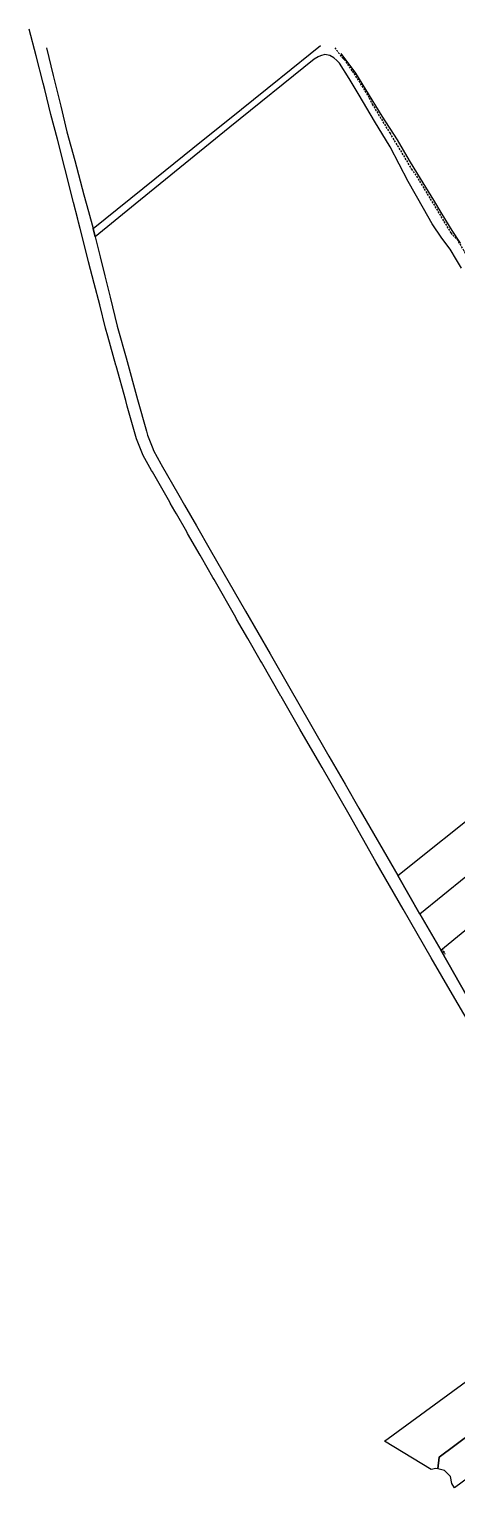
# Model space of a CAD drawing. Header units: metres. Extents: x 7542702 to 7555152, y 5804026 to 5815503.
# Drawn here: x 7543544 to 7543981, y 5808222 to 5809710 of the extents above; entities that cross this region are included whole.
import ezdxf

# ---------------------------------------------------------------- set-up
doc = ezdxf.new("R2010")
doc.units = ezdxf.units.M
doc.linetypes.add('4003', pattern=[3, 2, -1])
doc.layers.add('Dzialki', color=165, linetype='Continuous')
doc.layers.add('Projekty', color=252, linetype='Continuous')

# ---------------------------------------------------------------- blocks, each defined once
blk = doc.blocks.new('1386')
at = {"layer": 'Projekty', "color": 1, "linetype": 'Continuous'}
for p, q in [((-1, 4.8), (0, 6.5)), ((0, 9), (0, 11)), ((0, 6), (0, 8)), ((1, 4.8), (0, 6.5)), ((0, 3), (0, 5)), ((0, 1), (0, 2))]:
    blk.add_line(p, q, dxfattribs=at)
blk = doc.blocks.new('1383')
at = {"layer": 'Projekty', "color": 1, "linetype": 'Continuous'}
for p, q in [((-0.35, 0.35), (0.35, -0.35)), ((0.35, 0.35), (-0.35, -0.35))]:
    blk.add_line(p, q, dxfattribs=at)
blk.add_circle((0, 0), 0.5, dxfattribs=at)

msp = doc.modelspace()

# ---------------------------------------------------------------- linework, layer by layer
at = {"layer": 'Dzialki'}
for p, q in [((7543551.51, 5809683.03), (7543544.49, 5809710.29)), ((7543551.51, 5809683.03), (7543544.49, 5809710.29)), ((7543562.07, 5809691.42), (7543569.04, 5809662.86)), ((7543562.07, 5809691.42), (7543569.04, 5809662.86)), ((7543801.17, 5809660.87), (7543841.7, 5809693.51)), ((7543558.76, 5809655.07), (7543551.51, 5809683.03)), ((7543558.76, 5809655.07), (7543551.51, 5809683.03)), ((7543835.27, 5809679.58), (7543749.21, 5809610.23)), ((7543839.13, 5809681.91), (7543835.27, 5809679.58)), ((7543841.72, 5809683.21), (7543839.13, 5809681.91)), ((7543846.09, 5809684.39), (7543841.72, 5809683.21)), ((7543851.21, 5809683.52), (7543846.09, 5809684.39)), ((7543855.09, 5809681.17), (7543851.21, 5809683.52)), ((7543858.39, 5809678.21), (7543855.09, 5809681.17)), ((7543860.88, 5809675.52), (7543858.39, 5809678.21)), ((7543870.82, 5809660.06), (7543860.88, 5809675.52)), ((7543862.24, 5809685.34), (7543877.15, 5809665.49)), ((7543569.04, 5809662.86), (7543576.7, 5809631.81)), ((7543569.04, 5809662.86), (7543576.7, 5809631.81)), ((7543761.12, 5809628.68), (7543799.51, 5809659.54)), ((7543799.51, 5809659.54), (7543801.17, 5809660.87)), ((7543881.11, 5809643.07), (7543870.82, 5809660.06)), ((7543877.15, 5809665.49), (7543887.49, 5809648.62)), ((7543560.35, 5809648.64), (7543558.76, 5809655.07)), ((7543560.35, 5809648.64), (7543558.76, 5809655.07)), ((7543566.61, 5809623.33), (7543560.35, 5809648.64)), ((7543566.61, 5809623.33), (7543560.35, 5809648.64)), ((7543887.49, 5809648.62), (7543904.11, 5809621.48)), ((7543576.7, 5809631.81), (7543583.03, 5809605.67)), ((7543576.7, 5809631.81), (7543583.03, 5809605.67)), ((7543896.71, 5809616.33), (7543881.11, 5809643.07)), ((7543573.54, 5809597.94), (7543566.61, 5809623.33)), ((7543573.54, 5809597.94), (7543566.61, 5809623.33)), ((7543730.23, 5809603.85), (7543761.12, 5809628.68)), ((7543912.58, 5809590.1), (7543896.71, 5809616.33)), ((7543904.11, 5809621.48), (7543919.84, 5809597.31)), ((7543583.03, 5809605.67), (7543590.9, 5809576.4)), ((7543583.03, 5809605.67), (7543590.9, 5809576.4)), ((7543749.21, 5809610.23), (7543652.58, 5809531.62)), ((7543722.08, 5809597.3), (7543730.23, 5809603.85)), ((7543580.96, 5809568.39), (7543573.54, 5809597.94)), ((7543580.96, 5809568.39), (7543573.54, 5809597.94)), ((7543672.68, 5809557.59), (7543722.08, 5809597.3)), ((7543930.91, 5809554.98), (7543912.58, 5809590.1)), ((7543919.84, 5809597.31), (7543931.95, 5809576.32)), ((7543590.9, 5809576.4), (7543600.32, 5809541.35)), ((7543590.9, 5809576.4), (7543600.32, 5809541.35)), ((7543931.95, 5809576.32), (7543940.45, 5809562.38)), ((7543589.78, 5809533.3), (7543580.96, 5809568.39)), ((7543589.78, 5809533.3), (7543580.96, 5809568.39)), ((7543609.59, 5809506.88), (7543672.68, 5809557.59)), ((7543940.45, 5809562.38), (7543956.73, 5809535.68)), ((7543600.32, 5809541.35), (7543604.92, 5809524.26)), ((7543600.32, 5809541.35), (7543604.92, 5809524.26)), ((7543946.61, 5809527.2), (7543930.91, 5809554.98)), ((7543594.08, 5809516.47), (7543589.78, 5809533.3)), ((7543594.08, 5809516.47), (7543589.78, 5809533.3)), ((7543652.58, 5809531.62), (7543611.67, 5809498.35)), ((7543955.54, 5809511.76), (7543946.61, 5809527.2)), ((7543956.73, 5809535.68), (7543965.32, 5809521.58)), ((7543594.9, 5809513.28), (7543594.08, 5809516.47)), ((7543594.9, 5809513.28), (7543594.08, 5809516.47)), ((7543596.5, 5809506.87), (7543594.9, 5809513.28)), ((7543596.5, 5809506.87), (7543594.9, 5809513.28)), ((7543604.92, 5809524.26), (7543609.59, 5809506.88)), ((7543604.92, 5809524.26), (7543609.59, 5809506.88)), ((7543965.32, 5809496.92), (7543955.54, 5809511.76)), ((7543965.32, 5809521.58), (7543975.51, 5809504.93)), ((7543599.46, 5809495.04), (7543596.5, 5809506.87)), ((7543599.46, 5809495.04), (7543596.5, 5809506.87)), ((7543609.59, 5809506.88), (7543611.67, 5809498.35)), ((7543611.67, 5809498.35), (7543609.59, 5809506.88)), ((7543609.59, 5809506.88), (7543611.67, 5809498.35)), ((7543611.67, 5809498.35), (7543616.77, 5809478.14)), ((7543611.67, 5809498.35), (7543616.77, 5809478.14)), ((7543973.74, 5809485.78), (7543965.32, 5809496.92)), ((7543975.51, 5809504.93), (7543984, 5809492)), ((7543605.04, 5809473.04), (7543599.46, 5809495.04)), ((7543605.04, 5809473.04), (7543599.46, 5809495.04)), ((7543980.29, 5809475.1), (7543973.74, 5809485.78)), ((7543610.8, 5809450.69), (7543605.04, 5809473.04)), ((7543610.8, 5809450.69), (7543605.04, 5809473.04)), ((7543616.77, 5809478.14), (7543621.6, 5809458.64)), ((7543616.77, 5809478.14), (7543621.6, 5809458.64)), ((7543985.57, 5809466.6), (7543980.29, 5809475.1)), ((7543621.6, 5809458.64), (7543627.09, 5809436.94)), ((7543621.6, 5809458.64), (7543627.09, 5809436.94)), ((7543616.5, 5809428.97), (7543610.8, 5809450.69)), ((7543616.5, 5809428.97), (7543610.8, 5809450.69)), ((7543627.09, 5809436.94), (7543634.29, 5809407.42)), ((7543627.09, 5809436.94), (7543634.29, 5809407.42)), ((7543622.46, 5809405.33), (7543616.5, 5809428.97)), ((7543622.46, 5809405.33), (7543616.5, 5809428.97)), ((7543634.29, 5809407.42), (7543634.94, 5809405.08)), ((7543634.29, 5809407.42), (7543634.94, 5809405.08)), ((7543624.79, 5809396.94), (7543622.46, 5809405.33)), ((7543624.79, 5809396.94), (7543622.46, 5809405.33)), ((7543632.94, 5809367.6), (7543624.79, 5809396.94)), ((7543632.94, 5809367.6), (7543624.79, 5809396.94)), ((7543634.94, 5809405.08), (7543643.34, 5809374.86)), ((7543634.94, 5809405.08), (7543643.34, 5809374.86)), ((7543633.18, 5809366.72), (7543632.94, 5809367.6)), ((7543633.18, 5809366.72), (7543632.94, 5809367.6)), ((7543643, 5809331.36), (7543633.18, 5809366.72)), ((7543643, 5809331.36), (7543633.18, 5809366.72)), ((7543643.34, 5809374.86), (7543655.1, 5809332.61)), ((7543643.34, 5809374.86), (7543655.1, 5809332.61)), ((7543655.1, 5809332.61), (7543664.11, 5809300.16)), ((7543655.1, 5809332.61), (7543664.11, 5809300.16)), ((7543644.56, 5809325.77), (7543643, 5809331.36)), ((7543644.56, 5809325.77), (7543643, 5809331.36)), ((7543653.84, 5809292.34), (7543644.56, 5809325.77)), ((7543653.84, 5809292.34), (7543644.56, 5809325.77)), ((7543660.69, 5809275.32), (7543653.84, 5809292.34)), ((7543660.69, 5809275.32), (7543653.84, 5809292.34)), ((7543664.11, 5809300.16), (7543665.2, 5809296.23)), ((7543664.11, 5809300.16), (7543665.2, 5809296.23)), ((7543665.2, 5809296.23), (7543670.54, 5809282.61)), ((7543665.2, 5809296.23), (7543670.54, 5809282.61)), ((7543669.41, 5809260.06), (7543660.69, 5809275.32)), ((7543669.41, 5809260.06), (7543660.69, 5809275.32)), ((7543670.54, 5809282.61), (7543671.42, 5809280.38)), ((7543670.54, 5809282.61), (7543671.42, 5809280.38)), ((7543671.42, 5809280.38), (7543678.67, 5809266.76)), ((7543671.42, 5809280.38), (7543678.67, 5809266.76)), ((7543670.19, 5809258.7), (7543669.41, 5809260.06)), ((7543670.19, 5809258.7), (7543669.41, 5809260.06)), ((7543687.8, 5809227.89), (7543670.19, 5809258.7)), ((7543687.8, 5809227.89), (7543670.19, 5809258.7)), ((7543678.67, 5809266.76), (7543678.94, 5809266.28)), ((7543678.67, 5809266.76), (7543678.94, 5809266.28)), ((7543678.94, 5809266.28), (7543697.04, 5809234.88)), ((7543678.94, 5809266.28), (7543697.04, 5809234.88)), ((7543697.04, 5809234.88), (7543702.87, 5809224.76)), ((7543697.04, 5809234.88), (7543702.87, 5809224.76)), ((7543688.45, 5809226.76), (7543687.8, 5809227.89)), ((7543688.45, 5809226.76), (7543687.8, 5809227.89)), ((7543693.05, 5809218.72), (7543688.45, 5809226.76)), ((7543693.05, 5809218.72), (7543688.45, 5809226.76)), ((7543694.75, 5809215.73), (7543693.05, 5809218.72)), ((7543694.75, 5809215.73), (7543693.05, 5809218.72)), ((7543705.25, 5809197.36), (7543694.75, 5809215.73)), ((7543705.25, 5809197.36), (7543694.75, 5809215.73)), ((7543702.87, 5809224.76), (7543715.01, 5809203.62)), ((7543702.87, 5809224.76), (7543715.01, 5809203.62)), ((7543715.01, 5809203.62), (7543729.08, 5809179.18)), ((7543715.01, 5809203.62), (7543729.08, 5809179.18)), ((7543706.07, 5809195.94), (7543705.25, 5809197.36)), ((7543706.07, 5809195.94), (7543705.25, 5809197.36)), ((7543718.86, 5809173.57), (7543706.07, 5809195.94)), ((7543718.86, 5809173.57), (7543706.07, 5809195.94)), ((7543720.21, 5809171.2), (7543718.86, 5809173.57)), ((7543720.21, 5809171.2), (7543718.86, 5809173.57)), ((7543731.84, 5809150.86), (7543720.21, 5809171.2)), ((7543731.84, 5809150.86), (7543720.21, 5809171.2)), ((7543729.08, 5809179.18), (7543742, 5809156.74)), ((7543729.08, 5809179.18), (7543742, 5809156.74)), ((7543742, 5809156.74), (7543765.16, 5809116.52)), ((7543742, 5809156.74), (7543765.16, 5809116.52)), ((7543733.06, 5809148.71), (7543731.84, 5809150.86)), ((7543733.06, 5809148.71), (7543731.84, 5809150.86)), ((7543755.11, 5809110.14), (7543733.06, 5809148.71)), ((7543755.11, 5809110.14), (7543733.06, 5809148.71)), ((7543756.09, 5809108.43), (7543755.11, 5809110.14)), ((7543756.09, 5809108.43), (7543755.11, 5809110.14)), ((7543765.16, 5809116.52), (7543777.76, 5809094.8)), ((7543765.16, 5809116.52), (7543777.76, 5809094.8)), ((7543767.44, 5809088.58), (7543756.09, 5809108.43)), ((7543767.44, 5809088.58), (7543756.09, 5809108.43)), ((7543777.76, 5809094.8), (7543790.28, 5809073.01)), ((7543777.76, 5809094.8), (7543790.28, 5809073.01)), ((7543920.49, 5808846.7), (7544240.44, 5809103.26)), ((7543780.09, 5809066.58), (7543767.44, 5809088.58)), ((7543780.09, 5809066.58), (7543767.44, 5809088.58)), ((7543781.31, 5809064.46), (7543780.09, 5809066.58)), ((7543781.31, 5809064.46), (7543780.09, 5809066.58)), ((7543801.14, 5809029.97), (7543781.31, 5809064.46)), ((7543801.14, 5809029.97), (7543781.31, 5809064.46)), ((7543790.28, 5809073.01), (7543810.45, 5809037.93)), ((7543790.28, 5809073.01), (7543810.45, 5809037.93)), ((7543810.45, 5809037.93), (7543830.2, 5809003.57)), ((7543810.45, 5809037.93), (7543830.2, 5809003.57)), ((7543801.5, 5809029.35), (7543801.14, 5809029.97)), ((7543801.5, 5809029.35), (7543801.14, 5809029.97)), ((7543820.68, 5808995.99), (7543801.5, 5809029.35)), ((7543820.68, 5808995.99), (7543801.5, 5809029.35)), ((7544211.91, 5809025.97), (7543943.06, 5808807.55)), ((7543840.79, 5808961.02), (7543820.68, 5808995.99)), ((7543840.79, 5808961.02), (7543820.68, 5808995.99)), ((7543830.2, 5809003.57), (7543850.28, 5808968.64)), ((7543830.2, 5809003.57), (7543850.28, 5808968.64)), ((7543964.19, 5808770.77), (7544234.92, 5808992.91)), ((7543843.18, 5808956.88), (7543840.79, 5808961.02)), ((7543843.18, 5808956.88), (7543840.79, 5808961.02)), ((7543850.28, 5808968.64), (7543866.77, 5808939.95)), ((7543850.28, 5808968.64), (7543866.77, 5808939.95)), ((7543870.74, 5808908.94), (7543843.18, 5808956.88)), ((7543870.74, 5808908.94), (7543843.18, 5808956.88)), ((7543866.77, 5808939.95), (7543880.72, 5808915.68)), ((7543866.77, 5808939.95), (7543880.72, 5808915.68)), ((7543880.72, 5808915.68), (7543920.49, 5808846.7)), ((7543880.72, 5808915.68), (7543920.49, 5808846.7)), ((7543897.92, 5808860.9), (7543870.74, 5808908.94)), ((7543897.92, 5808860.9), (7543870.74, 5808908.94)), ((7543925.81, 5808812.51), (7543897.92, 5808860.9)), ((7543925.81, 5808812.51), (7543897.92, 5808860.9)), ((7543920.49, 5808846.7), (7543943.06, 5808807.55)), ((7543943.06, 5808807.55), (7543920.49, 5808846.7)), ((7543920.49, 5808846.7), (7543943.06, 5808807.55)), ((7543954.43, 5808762.85), (7543925.81, 5808812.51)), ((7543954.43, 5808762.85), (7543925.81, 5808812.51)), ((7543943.06, 5808807.55), (7543964.19, 5808770.77)), ((7543943.06, 5808807.55), (7543964.19, 5808770.77)), ((7543964.19, 5808770.77), (7543991.53, 5808722.79)), ((7543991.53, 5808722.79), (7543964.19, 5808770.77)), ((7543964.19, 5808770.77), (7543991.53, 5808722.79)), ((7543976.14, 5808725.62), (7543954.43, 5808762.85)), ((7543976.14, 5808725.62), (7543954.43, 5808762.85)), ((7544015.04, 5808658.94), (7543976.14, 5808725.62)), ((7544015.04, 5808658.94), (7543976.14, 5808725.62)), ((7543906.94, 5808269.84), (7544049.87, 5808374.72)), ((7543962.7, 5808253.54), (7544073.13, 5808336.18)), ((7544073.13, 5808336.18), (7543962.7, 5808253.54)), ((7544090.65, 5808306.15), (7543978.41, 5808222.16)), ((7543954.61, 5808240.92), (7543906.94, 5808269.84)), ((7543961.19, 5808241.44), (7543962.7, 5808253.54)), ((7543962.7, 5808253.54), (7543961.19, 5808241.44)), ((7543959.15, 5808241.96), (7543954.61, 5808240.92)), ((7543961.19, 5808241.44), (7543959.15, 5808241.96)), ((7543968.1, 5808239.69), (7543961.19, 5808241.44)), ((7543974.26, 5808233.72), (7543968.1, 5808239.69)), ((7543975.49, 5808226.74), (7543974.26, 5808233.72)), ((7543978.41, 5808222.16), (7543975.49, 5808226.74))]:
    msp.add_line(p, q, dxfattribs=at)
at = {"layer": 'Projekty', "linetype": '4003'}
for p, q in [((7543856.2, 5809691.36), (7543864.26, 5809680.65)), ((7543864.26, 5809680.65), (7543865.88, 5809679.5)), ((7543865.88, 5809679.5), (7543873.97, 5809667.44)), ((7543873.97, 5809667.44), (7543877.4, 5809662.51)), ((7543877.4, 5809662.51), (7543891.21, 5809640.38)), ((7543891.21, 5809640.38), (7543894.36, 5809633.85)), ((7543894.36, 5809633.85), (7543912.25, 5809604.39)), ((7543912.25, 5809604.39), (7543926.11, 5809581.34)), ((7543926.11, 5809581.34), (7543934.25, 5809567.67)), ((7543934.25, 5809567.67), (7543939.64, 5809560.2)), ((7543939.64, 5809560.2), (7543958.25, 5809529.45)), ((7543958.25, 5809529.45), (7543969.02, 5809511.59)), ((7543969.02, 5809511.59), (7543974.55, 5809502.4)), ((7543974.55, 5809502.4), (7543980.52, 5809496.3)), ((7543980.52, 5809496.3), (7543998.14, 5809467.09))]:
    msp.add_line(p, q, dxfattribs=at)

# ---------------------------------------------------------------- block references
at = {"layer": 'Projekty', "xscale": 0.5, "yscale": 0.5, "zscale": 0.5, "rotation": 210.3035989999998}
for name in ['1383', '1383', '1386', '1386']:
    msp.add_blockref(name, (7543965.78, 5808771.39), dxfattribs=at)

doc.saveas('drawing.dxf')
